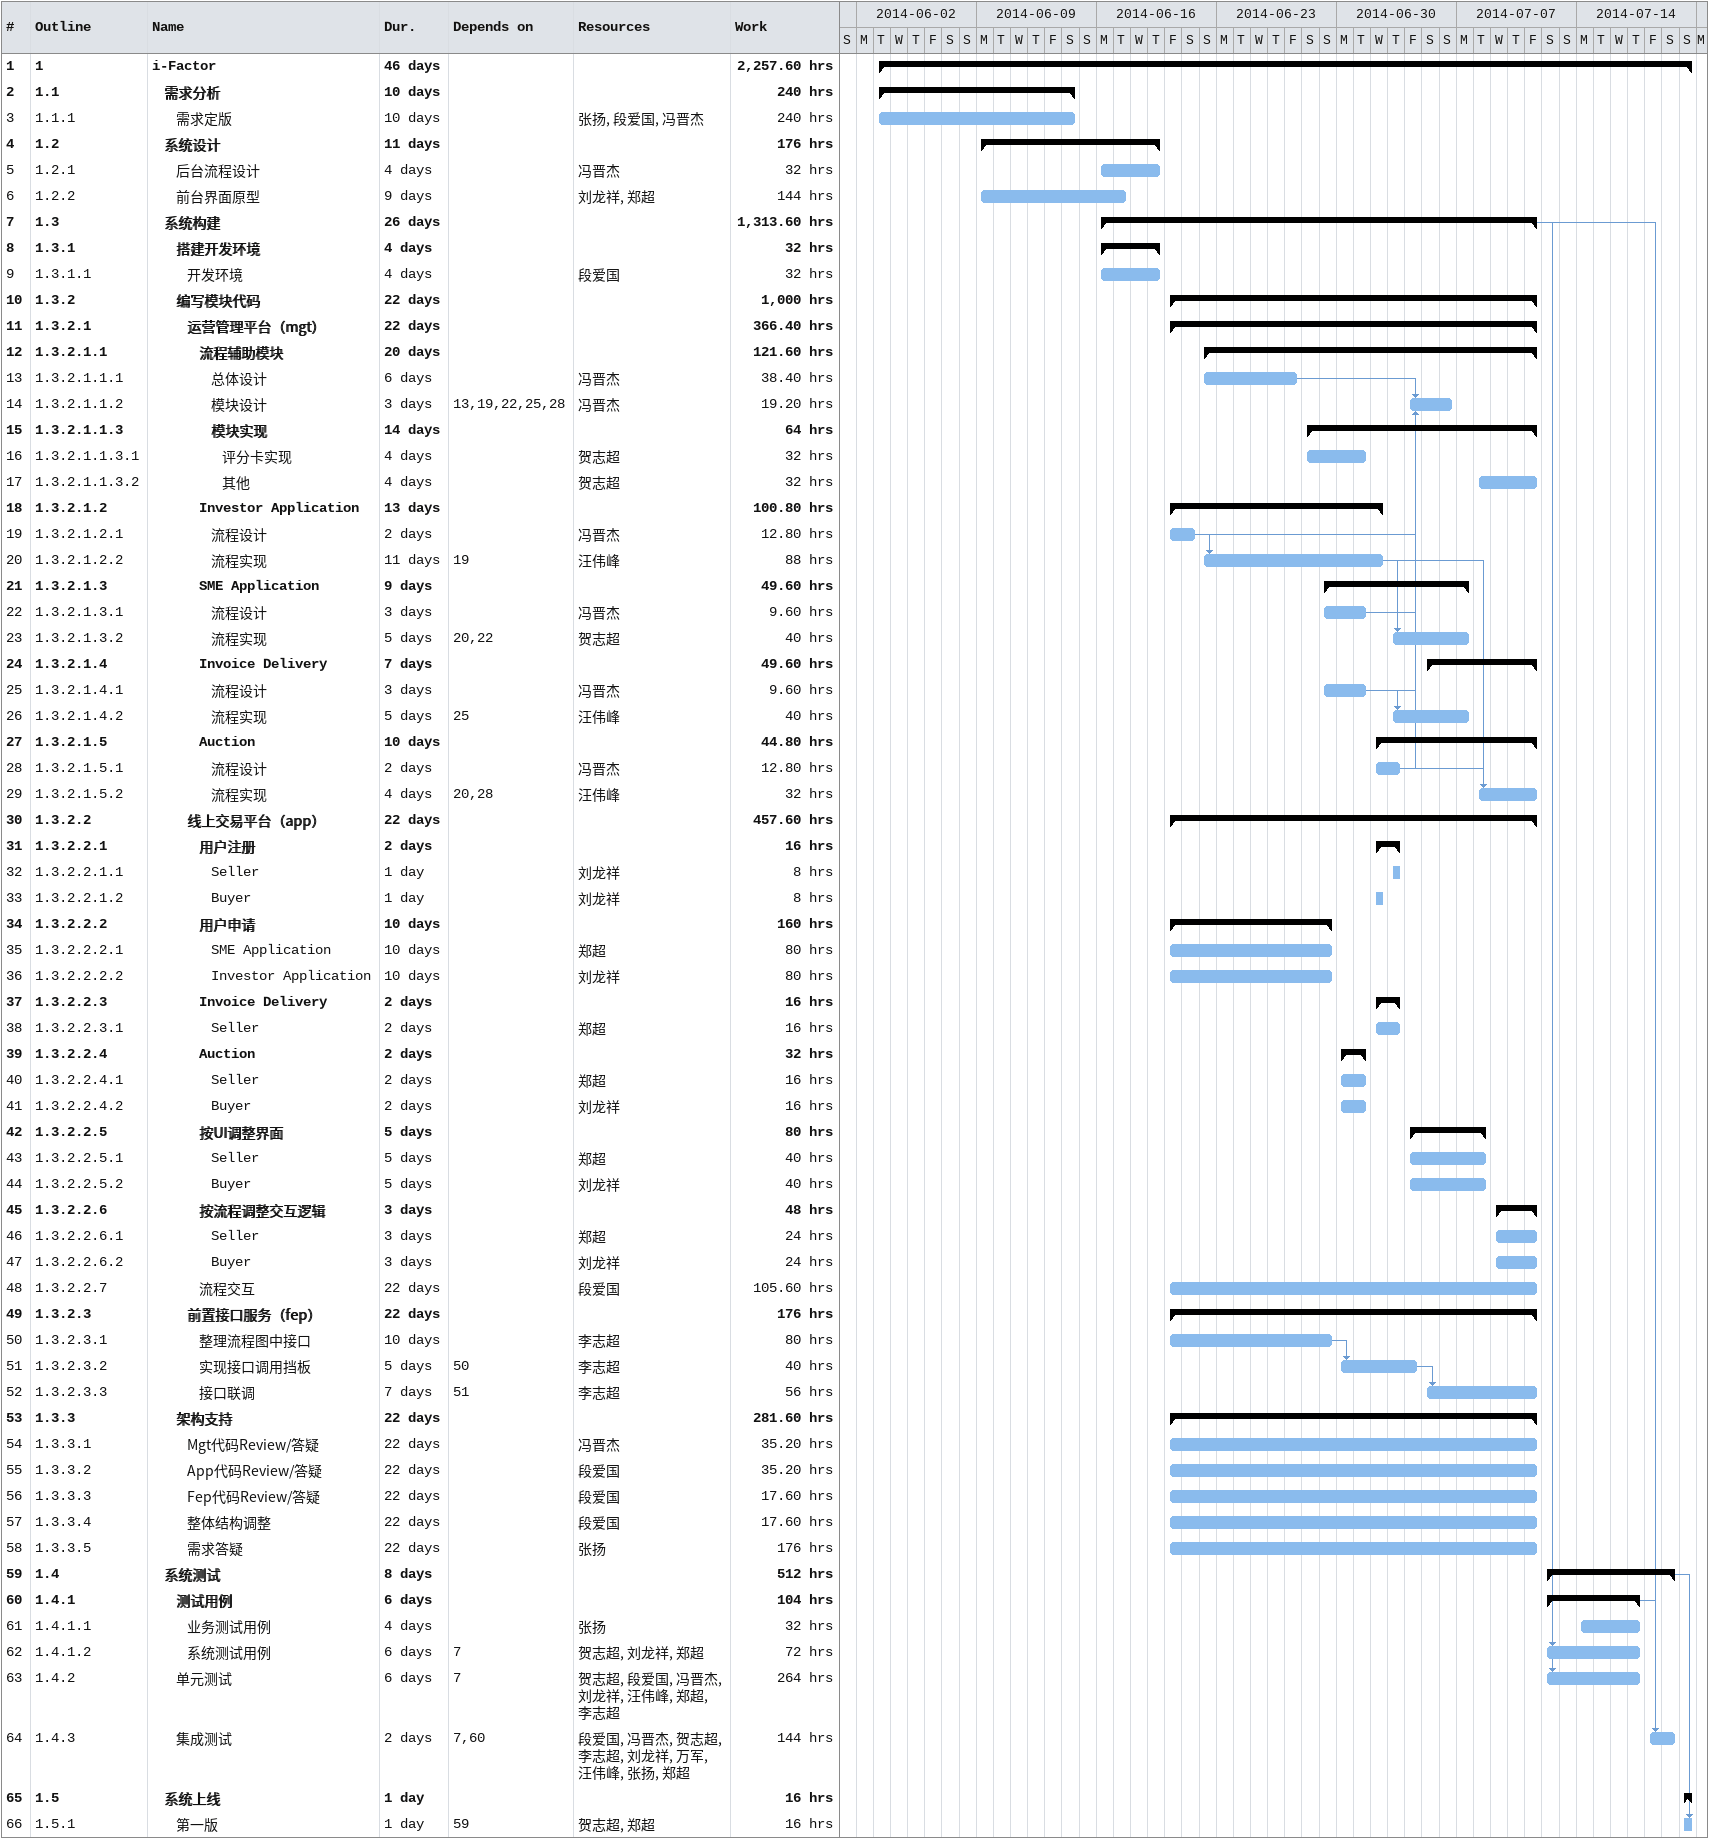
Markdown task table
| ID | WBS | Task | Duration | Start | Finish | Predecessors | Resources | Work (h) |
|---|---|---|---|---|---|---|---|---|
| 1 | 1 | **i-Factor** | 46d | 2014-06-03 | 2014-07-20 |  |  | 2257.60 |
| 2 | 1.1 | **需求分析** | 10d | 2014-06-03 | 2014-06-14 |  |  | 240 |
| 3 | 1.1.1 | 需求定版 | 10d | 2014-06-03 | 2014-06-14 |  | 张扬, 段爱国, 冯晋杰 | 240 |
| 4 | 1.2 | **系统设计** | 11d | 2014-06-09 | 2014-06-19 |  |  | 176 |
| 5 | 1.2.1 | 后台流程设计 | 4d | 2014-06-16 | 2014-06-19 |  | 冯晋杰 | 32 |
| 6 | 1.2.2 | 前台界面原型 | 9d | 2014-06-09 | 2014-06-17 |  | 刘龙祥, 郑超 | 144 |
| 7 | 1.3 | **系统构建** | 26d | 2014-06-16 | 2014-07-11 |  |  | 1313.60 |
| 8 | 1.3.1 | **搭建开发环境** | 4d | 2014-06-16 | 2014-06-19 |  |  | 32 |
| 9 | 1.3.1.1 | 开发环境 | 4d | 2014-06-16 | 2014-06-19 |  | 段爱国 | 32 |
| 10 | 1.3.2 | **编写模块代码** | 22d | 2014-06-20 | 2014-07-11 |  |  | 1000 |
| 11 | 1.3.2.1 | **运营管理平台（mgt）** | 22d | 2014-06-20 | 2014-07-11 |  |  | 366.40 |
| 12 | 1.3.2.1.1 | **流程辅助模块** | 20d | 2014-06-22 | 2014-07-11 |  |  | 121.60 |
| 13 | 1.3.2.1.1.1 | 总体设计 | 6d | 2014-06-22 | 2014-06-27 |  | 冯晋杰 | 38.40 |
| 14 | 1.3.2.1.1.2 | 模块设计 | 3d | 2014-07-04 | 2014-07-06 | 13, 19, 22, 25, 28 | 冯晋杰 | 19.20 |
| 15 | 1.3.2.1.1.3 | **模块实现** | 14d | 2014-06-28 | 2014-07-11 |  |  | 64 |
| 16 | 1.3.2.1.1.3.1 | 评分卡实现 | 4d | 2014-06-28 | 2014-07-01 |  | 贺志超 | 32 |
| 17 | 1.3.2.1.1.3.2 | 其他 | 4d | 2014-07-08 | 2014-07-11 |  | 贺志超 | 32 |
| 18 | 1.3.2.1.2 | **Investor Application** | 13d | 2014-06-20 | 2014-07-02 |  |  | 100.80 |
| 19 | 1.3.2.1.2.1 | 流程设计 | 2d | 2014-06-20 | 2014-06-21 |  | 冯晋杰 | 12.80 |
| 20 | 1.3.2.1.2.2 | 流程实现 | 11d | 2014-06-22 | 2014-07-02 | 19 | 汪伟峰 | 88 |
| 21 | 1.3.2.1.3 | **SME Application** | 9d | 2014-06-29 | 2014-07-07 |  |  | 49.60 |
| 22 | 1.3.2.1.3.1 | 流程设计 | 3d | 2014-06-29 | 2014-07-01 |  | 冯晋杰 | 9.60 |
| 23 | 1.3.2.1.3.2 | 流程实现 | 5d | 2014-07-03 | 2014-07-07 | 20, 22 | 贺志超 | 40 |
| 24 | 1.3.2.1.4 | **Invoice Delivery** | 7d | 2014-07-05 | 2014-07-11 |  |  | 49.60 |
| 25 | 1.3.2.1.4.1 | 流程设计 | 3d | 2014-06-29 | 2014-07-01 |  | 冯晋杰 | 9.60 |
| 26 | 1.3.2.1.4.2 | 流程实现 | 5d | 2014-07-03 | 2014-07-07 | 25 | 汪伟峰 | 40 |
| 27 | 1.3.2.1.5 | **Auction** | 10d | 2014-07-02 | 2014-07-11 |  |  | 44.80 |
| 28 | 1.3.2.1.5.1 | 流程设计 | 2d | 2014-07-02 | 2014-07-03 |  | 冯晋杰 | 12.80 |
| 29 | 1.3.2.1.5.2 | 流程实现 | 4d | 2014-07-08 | 2014-07-11 | 20, 28 | 汪伟峰 | 32 |
| 30 | 1.3.2.2 | **线上交易平台（app）** | 22d | 2014-06-20 | 2014-07-11 |  |  | 457.60 |
| 31 | 1.3.2.2.1 | **用户注册** | 2d | 2014-07-02 | 2014-07-03 |  |  | 16 |
| 32 | 1.3.2.2.1.1 | Seller | 1d | 2014-07-03 | 2014-07-03 |  | 刘龙祥 | 8 |
| 33 | 1.3.2.2.1.2 | Buyer | 1d | 2014-07-02 | 2014-07-02 |  | 刘龙祥 | 8 |
| 34 | 1.3.2.2.2 | **用户申请** | 10d | 2014-06-20 | 2014-06-29 |  |  | 160 |
| 35 | 1.3.2.2.2.1 | SME Application | 10d | 2014-06-20 | 2014-06-29 |  | 郑超 | 80 |
| 36 | 1.3.2.2.2.2 | Investor Application | 10d | 2014-06-20 | 2014-06-29 |  | 刘龙祥 | 80 |
| 37 | 1.3.2.2.3 | **Invoice Delivery** | 2d | 2014-07-02 | 2014-07-03 |  |  | 16 |
| 38 | 1.3.2.2.3.1 | Seller | 2d | 2014-07-02 | 2014-07-03 |  | 郑超 | 16 |
| 39 | 1.3.2.2.4 | **Auction** | 2d | 2014-06-30 | 2014-07-01 |  |  | 32 |
| 40 | 1.3.2.2.4.1 | Seller | 2d | 2014-06-30 | 2014-07-01 |  | 郑超 | 16 |
| 41 | 1.3.2.2.4.2 | Buyer | 2d | 2014-06-30 | 2014-07-01 |  | 刘龙祥 | 16 |
| 42 | 1.3.2.2.5 | **按UI调整界面** | 5d | 2014-07-04 | 2014-07-08 |  |  | 80 |
| 43 | 1.3.2.2.5.1 | Seller | 5d | 2014-07-04 | 2014-07-08 |  | 郑超 | 40 |
| 44 | 1.3.2.2.5.2 | Buyer | 5d | 2014-07-04 | 2014-07-08 |  | 刘龙祥 | 40 |
| 45 | 1.3.2.2.6 | **按流程调整交互逻辑** | 3d | 2014-07-09 | 2014-07-11 |  |  | 48 |
| 46 | 1.3.2.2.6.1 | Seller | 3d | 2014-07-09 | 2014-07-11 |  | 郑超 | 24 |
| 47 | 1.3.2.2.6.2 | Buyer | 3d | 2014-07-09 | 2014-07-11 |  | 刘龙祥 | 24 |
| 48 | 1.3.2.2.7 | 流程交互 | 22d | 2014-06-20 | 2014-07-11 |  | 段爱国 | 105.60 |
| 49 | 1.3.2.3 | **前置接口服务（fep）** | 22d | 2014-06-20 | 2014-07-11 |  |  | 176 |
| 50 | 1.3.2.3.1 | 整理流程图中接口 | 10d | 2014-06-20 | 2014-06-29 |  | 李志超 | 80 |
| 51 | 1.3.2.3.2 | 实现接口调用挡板 | 5d | 2014-06-30 | 2014-07-04 | 50 | 李志超 | 40 |
| 52 | 1.3.2.3.3 | 接口联调 | 7d | 2014-07-05 | 2014-07-11 | 51 | 李志超 | 56 |
| 53 | 1.3.3 | **架构支持** | 22d | 2014-06-20 | 2014-07-11 |  |  | 281.60 |
| 54 | 1.3.3.1 | Mgt代码Review/答疑 | 22d | 2014-06-20 | 2014-07-11 |  | 冯晋杰 | 35.20 |
| 55 | 1.3.3.2 | App代码Review/答疑 | 22d | 2014-06-20 | 2014-07-11 |  | 段爱国 | 35.20 |
| 56 | 1.3.3.3 | Fep代码Review/答疑 | 22d | 2014-06-20 | 2014-07-11 |  | 段爱国 | 17.60 |
| 57 | 1.3.3.4 | 整体结构调整 | 22d | 2014-06-20 | 2014-07-11 |  | 段爱国 | 17.60 |
| 58 | 1.3.3.5 | 需求答疑 | 22d | 2014-06-20 | 2014-07-11 |  | 张扬 | 176 |
| 59 | 1.4 | **系统测试** | 8d | 2014-07-12 | 2014-07-19 |  |  | 512 |
| 60 | 1.4.1 | **测试用例** | 6d | 2014-07-12 | 2014-07-17 |  |  | 104 |
| 61 | 1.4.1.1 | 业务测试用例 | 4d | 2014-07-14 | 2014-07-17 |  | 张扬 | 32 |
| 62 | 1.4.1.2 | 系统测试用例 | 6d | 2014-07-12 | 2014-07-17 | 7 | 贺志超, 刘龙祥, 郑超 | 72 |
| 63 | 1.4.2 | 单元测试 | 6d | 2014-07-12 | 2014-07-17 | 7 | 贺志超, 段爱国, 冯晋杰, 刘龙祥, 汪伟峰, 郑超, 李志超 | 264 |
| 64 | 1.4.3 | 集成测试 | 2d | 2014-07-18 | 2014-07-19 | 7, 60 | 段爱国, 冯晋杰, 贺志超, 李志超, 刘龙祥, 万军, 汪伟峰, 张扬, 郑超 | 144 |
| 65 | 1.5 | **系统上线** | 1d | 2014-07-20 | 2014-07-20 |  |  | 16 |
| 66 | 1.5.1 | 第一版 | 1d | 2014-07-20 | 2014-07-20 | 59 | 贺志超, 郑超 | 16 |
